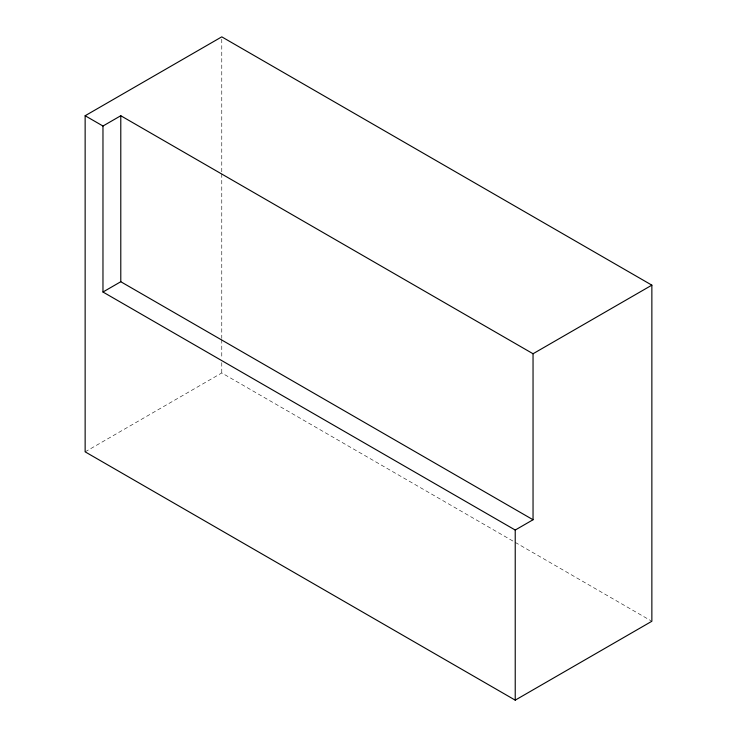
<?xml version="1.0" encoding="UTF-8"?>
<svg xmlns="http://www.w3.org/2000/svg" width="737" height="737" viewBox="0 0 737 737"><rect width="100%" height="100%" fill="white"/><g stroke="black" fill="none" stroke-linecap="round" stroke-linejoin="round"><path stroke-width="0.55" stroke-dasharray="3.69 2.76" d="M85.142 451.845L221.773 372.959L650.863 620.692M221.773 39.153L221.773 172.679M221.773 173.831L221.773 338.43M221.773 339.582L221.773 357.998M221.773 362.604L221.773 372.959"/><path stroke-width="1.11" d="M85.142 115.737L221.773 36.85L651.858 285.155L651.858 621.263L515.227 700.15L85.142 451.845L85.142 115.737L102.968 126.018L120.785 115.737L533.044 353.751L651.858 285.155M102.968 126.018L102.968 292.018L120.785 281.727L533.044 519.751L533.044 353.751M102.968 292.018L515.227 530.041L533.044 519.751M515.227 530.041L515.227 700.15M120.785 115.737L120.785 281.727"/></g></svg>
